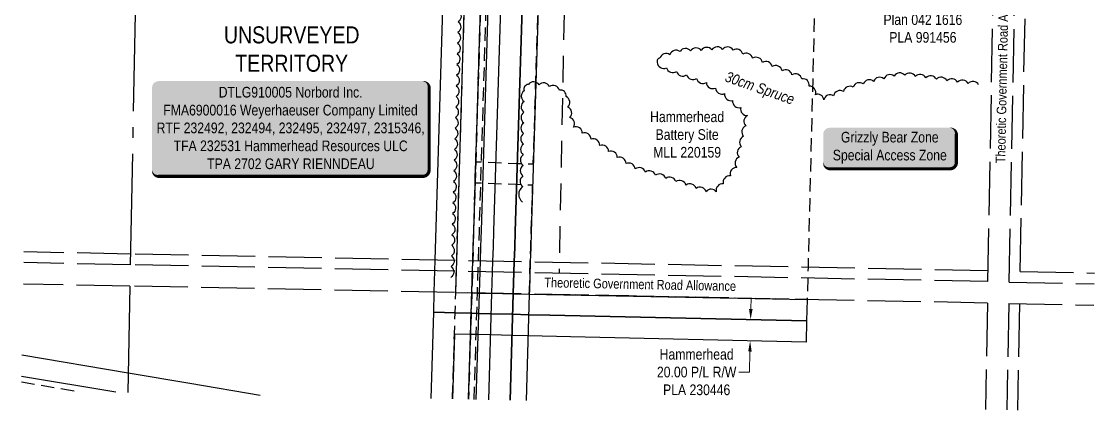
# Model space of a CAD drawing. Extents: x 411066 to 413434, y 6043286 to 6045393.
# Drawn here: x 411549 to 412556, y 6043286 to 6043664 of the extents above; entities that cross this region are included whole.
import ezdxf
from ezdxf.enums import TextEntityAlignment as Align

# ---------------------------------------------------------------- set-up
doc = ezdxf.new("R2010")
doc.units = 0
doc.header["$LTSCALE"] = 5
doc.header["$PDSIZE"] = 0.5
for name, pattern in [('0', [1, 1, 0]), ('foc-ACCESSROAD', [3.75, 2.5, -1.25]), ('foc-LSD', [8, 5, -3]), ('foc-QUARTERLINE', [33, 25, -3, 2, -3]), ('foc-UNSURVEYED', [12.5, 10, -2.5])]:
    doc.linetypes.add(name, pattern=pattern)
doc.layers.get('Defpoints').update_dxf_attribs({"color": 9})
for name, color, linetype in [('AS-WILDLIFE-BLOCK', 131, 'Continuous'), ('DETAIL-T', 7, 'Continuous'), ('F-AR', 190, 'foc-ACCESSROAD'), ('F-RW', 190, 'Continuous'), ('F-WS', 190, 'foc-ACCESSROAD'), ('L-QSEC', 8, 'foc-QUARTERLINE'), ('L-ROAD-T', 7, 'Continuous'), ('L-SECTION-LSD', 7, 'foc-LSD'), ('L-UNS-T', 3, 'Continuous'), ('L-USEC', 7, 'foc-UNSURVEYED'), ('T-BUSH', 110, '0'), ('T-BUSH-T', 110, 'Continuous')]:
    doc.layers.add(name, color=color, linetype=linetype)
doc.layers.add('F-RW-T', color=190, linetype='Continuous', lineweight=9)
doc.layers.add('F-WS-T', color=190, linetype='Continuous', lineweight=9)
doc.styles.add('80', font='', dxfattribs={"height": 10})
doc.styles.add('80CG', font='', dxfattribs={"height": 10})
doc.styles.add('80L', font='', dxfattribs={"height": 10})
doc.styles.add('80LS', font='', dxfattribs={"height": 10})
doc.styles.get('80').set_extended_font_data('Arial Narrow')
doc.styles.get('80CG').set_extended_font_data('Arial Narrow')
doc.styles.get('80L').set_extended_font_data('Arial Narrow')
doc.styles.get('80LS').set_extended_font_data('Arial Narrow', italic=True)
doc.dimstyles.new('Compass 5 000', dxfattribs={"dimscale": 5, "dimtxt": 9, "dimasz": 2, "dimexe": 0.2, "dimexo": 0.0625, "dimgap": 0.5, "dimtad": 0, "dimtih": 1, "dimtoh": 1, "dimzin": 0, "dimdsep": 46, "dimtxsty": '80CG', "dimcen": 0.1, "dimse1": 1, "dimse2": 1, "dimclrd": 256, "dimclrt": 256, "dimaunit": 1, "dimadec": 4, "dimazin": 0, "dimtfac": 0.06, "dimtofl": 0, "dimtmove": 0, "dimatfit": 1, "dimfxl": 0.2, "dimtolj": 1, "dimtzin": 0, "dimlwd": -1, "dimarcsym": 0})

# ---------------------------------------------------------------- blocks, each defined once
blk = doc.blocks.new('*U20')
h = blk.add_hatch(color=255)
edge = h.paths.add_edge_path()
edge.add_line((-124, -45.5), (124, -45.5))
edge.add_arc((124, -39.5), 6, 270, 360)
edge.add_line((130, -39.5), (130, 38))
edge.add_arc((124, 38), 6, 0, 90)
edge.add_line((124, 44), (-124, 44))
edge.add_arc((-124, 38), 6, 90, 180)
edge.add_line((-130, 38), (-130, -39.5))
edge.add_arc((-124, -39.5), 6, 180, 270)
at = {"color": 44, "flags": 128}
blk.add_lwpolyline([(-124, -45.5, 3, 3, 0), (124, -45.5, 3, 3, 0.414214), (130, -39.5, 3, 3, 0), (130, 38, 3, 0, 0.414214), (124, 44, 0, 0, 0), (-124, 44, 0, 0, 0.414214), (-130, 38, 0, 0, 0), (-130, -39.5, 0, 3, 0.414214)], format="xyseb", close=True, dxfattribs=at)
at = {"color": 44, "style": '80'}
blk.add_attdef('ENTER_TEXT_001', (-36, -5), '', height=10, dxfattribs=at)
blk = doc.blocks.new('*D21')
at = {"layer": 'Defpoints', "color": 0, "transparency": 16777216}
for p in [(412112.6, 6043386.8), (412112.2, 6043366.7), (412232.6, 6043364.1)]:
    blk.add_point(p, dxfattribs=at)
at = {"layer": 'F-RW-T', "transparency": 16777216}
for p, q in [((412233.2, 6043394.2), (412233.4, 6043404.2)), ((412232.3, 6043354.1), (412231.9, 6043334.8)), ((412231.9, 6043334.8), (412221.9, 6043334.8))]:
    blk.add_line(p, q, dxfattribs=at)
for points in [[(412231.5, 6043394.2), (412234.9, 6043394.1), (412233, 6043384.2)], [(412230.7, 6043354.2), (412234, 6043354.1), (412232.6, 6043364.1)]]:
    blk.add_solid(points, dxfattribs=at)
at = {"layer": 'F-RW-T', "transparency": 16777216, "insert": (412182.4, 6043334.8), "char_height": 10, "attachment_point": 5, "style": '80CG'}
blk.add_mtext('\\A1;Hammerhead\\P20.00 P/L R/W\\PPLA 230446', dxfattribs=at)
blk = doc.blocks.new('*D26')
at = {"layer": 'Defpoints', "color": 0, "transparency": 16777216}
for p in [(412327.9, 6043755.4), (412446.5, 6043751), (412327.4, 6043740.7)]:
    blk.add_point(p, dxfattribs=at)
at = {"layer": 'F-RW-T', "transparency": 16777216}
for p, q in [((412446.9, 6043761), (412447.2, 6043771)), ((412445.6, 6043726.3), (412443.7, 6043674.1)), ((412443.7, 6043674.1), (412433.7, 6043674.1))]:
    blk.add_line(p, q, dxfattribs=at)
for points in [[(412445.2, 6043761.1), (412448.5, 6043761), (412446.5, 6043751)], [(412443.9, 6043726.4), (412447.3, 6043726.3), (412446, 6043736.3)]]:
    blk.add_solid(points, dxfattribs=at)
at = {"layer": 'F-RW-T', "transparency": 16777216, "insert": (412394.6, 6043674.1), "char_height": 10, "attachment_point": 5, "style": '80CG'}
blk.add_mtext('\\A1;CNRL \\P15.00 P/L R/W\\PPlan 042 1616\\PPLA 991456', dxfattribs=at)
blk = doc.blocks.new('*U34')
h = blk.add_hatch(color=255)
edge = h.paths.add_edge_path()
edge.add_line((-56.5, -20), (56.5, -20))
edge.add_arc((56.5, -14), 6, 270, 360)
edge.add_line((62.5, -14), (62.5, 12.5))
edge.add_arc((56.5, 12.5), 6, 0, 90)
edge.add_line((56.5, 18.5), (-56.5, 18.5))
edge.add_arc((-56.5, 12.5), 6, 90, 180)
edge.add_line((-62.5, 12.5), (-62.5, -14))
edge.add_arc((-56.5, -14), 6, 180, 270)
at = {"color": 131, "flags": 128}
blk.add_lwpolyline([(-56.5, -20, 3, 3, 0), (56.5, -20, 3, 3, 0.414214), (62.5, -14, 3, 3, 0), (62.5, 12.5, 3, 0, 0.414214), (56.5, 18.5, 0, 0, 0), (-56.5, 18.5, 0, 0, 0.414214), (-62.5, 12.5, 0, 0, 0), (-62.5, -14, 0, 3, 0.414214)], format="xyseb", close=True, dxfattribs=at)
at = {"color": 131, "style": '80'}
blk.add_attdef('ENTER_TEXT_001', (-36, -5), '', height=10, dxfattribs=at)

msp = doc.modelspace()

# ---------------------------------------------------------------- linework, layer by layer
at = {"layer": 'F-AR', "flags": 128}
for points in [[(411953.401, 6043309.581), (411955.243, 6043370.559), (411955.819, 6043390.529), (411956.492, 6043409.479), (411957.31, 6043439.63), (411966.569, 6043740.428), (411966.153, 6043740.868), (411956.881, 6043750.663), (411957.471, 6043770.028), (411959.561, 6043850.497), (411969.345, 6043859.759), (411969.812, 6043860.201), (411979.22, 6044233.542), (411981.716, 6044333.486)], [(411968.414, 6043309.285), (411971.469, 6043409.182), (411972.391, 6043439.332), (411972.81, 6043453.045), (411973.268, 6043468.032), (411980.906, 6043717.815), (411981.363, 6043732.801), (411982.438, 6043767.981), (411982.824, 6043783.033), (411994.196, 6044233.246), (411996.721, 6044333.19)], [(411996.722, 6044333.19), (411994.2, 6044233.246), (411986.86, 6043942.753), (411985.973, 6043907.616), (411983.538, 6043811.219), (411976.551, 6043811.401), (411976.024, 6043791.416), (411983.03, 6043791.234), (411982.821, 6043783.033), (411982.467, 6043769.322), (411982.431, 6043767.981), (411981.358, 6043732.852), (411980.899, 6043717.815), (411980.606, 6043708.219), (411975.233, 6043532.306), (411974.622, 6043512.317), (411973.27, 6043468.032), (411972.813, 6043453.045), (411972.401, 6043439.332), (411971.469, 6043409.182), (411970.889, 6043390.132), (411970.281, 6043370.176), (411968.421, 6043309.285)], [(412001.715, 6044333.091), (411999.19, 6044233.148), (411987.814, 6043782.839), (411987.434, 6043767.832), (411986.359, 6043732.648), (411985.9, 6043717.662), (411978.263, 6043467.879), (411977.805, 6043452.893), (411977.387, 6043439.233), (411976.465, 6043409.083), (411973.411, 6043309.187)], [(411549.079, 6043325.663), (411603.298, 6043316.489)]]:
    msp.add_lwpolyline(points, dxfattribs=at)
at = {"layer": 'F-RW', "flags": 128}
for points in [[(411968.414, 6043309.285), (411971.469, 6043409.182), (411972.391, 6043439.332), (411972.81, 6043453.045), (411973.268, 6043468.032), (411980.906, 6043717.815), (411981.363, 6043732.801), (411982.438, 6043767.981), (411982.824, 6043783.033), (411994.196, 6044233.246), (411996.721, 6044333.19)], [(412003.722, 6044333.052), (412001.195, 6044233.108), (411989.809, 6043782.766), (411989.425, 6043767.773), (411988.969, 6043752.822), (411988.35, 6043732.587), (411987.892, 6043717.602), (411980.254, 6043467.819), (411979.796, 6043452.832), (411979.379, 6043439.194), (411978.457, 6043409.044), (411975.397, 6043309.147)], [(411987.381, 6043308.911), (411990.439, 6043408.807), (411991.363, 6043438.957), (411991.776, 6043452.466), (411992.235, 6043467.453), (411999.883, 6043717.235), (412000.342, 6043732.221), (412000.961, 6043752.414), (412001.418, 6043767.365), (412013.162, 6044232.872), (412015.684, 6044332.815)], [(412035.678, 6044332.421), (412033.157, 6044232.477), (412021.403, 6043766.635), (412020.946, 6043751.694), (412020.331, 6043731.611), (412019.872, 6043716.626), (412012.224, 6043466.843), (412011.765, 6043451.856), (412011.358, 6043438.562), (412010.435, 6043408.412), (412007.376, 6043308.516)], [(412007.376, 6043308.516), (412010.435, 6043408.412), (412011.358, 6043438.562), (412011.765, 6043451.856), (412012.224, 6043466.843), (412019.872, 6043716.626), (412020.331, 6043731.611), (412020.946, 6043751.694), (412021.403, 6043766.635), (412033.157, 6044232.477), (412035.678, 6044332.421)], [(412050.669, 6044332.124), (412048.147, 6044232.18), (412036.387, 6043766.075), (412035.929, 6043751.15), (412035.32, 6043731.154), (412034.861, 6043716.168), (412027.21, 6043466.386), (412026.752, 6043451.399), (412026.349, 6043438.267), (412025.528, 6043411.436), (412025.426, 6043408.117), (412022.368, 6043308.221)], [(411966.991, 6043769.156), (411957.229, 6043439.632), (411956.333, 6043409.482), (411971.469, 6043409.182), (411976.466, 6043409.084), (411978.457, 6043409.044), (411990.439, 6043408.808), (412010.435, 6043408.413), (412025.426, 6043408.117), (412286.097, 6043402.98), (412285.588, 6043382.998), (412044.828, 6043388.195), (412024.832, 6043388.704), (412009.844, 6043389.099), (411989.852, 6043389.626), (411977.872, 6043389.943), (411975.882, 6043389.995), (411970.886, 6043390.127), (411955.772, 6043390.527), (411935.789, 6043391.055), (411936.347, 6043409.876), (411937.254, 6043440.026), (411947.14, 6043768.883)], [(411933.33, 6043309.977), (411935.789, 6043391.055), (411955.772, 6043390.54), (411970.887, 6043390.155), (411975.883, 6043390.029), (411977.873, 6043389.979), (411989.853, 6043389.66), (412009.845, 6043389.136), (412024.833, 6043388.737), (412044.811, 6043388.234), (412285.588, 6043382.998), (412285.078, 6043363.014), (412064.166, 6043367.78), (412024.223, 6043368.8), (412009.234, 6043369.182), (411989.242, 6043369.693), (411977.261, 6043369.998), (411975.272, 6043370.049), (411970.276, 6043370.177), (411955.18, 6043370.562), (411953.367, 6043309.582)], [(411549.569, 6043351.021), (411649.219, 6043334.146), (411707.131, 6043324.337), (411773.016, 6043313.14)], [(411637.616, 6043315.812), (411549.178, 6043330.769)]]:
    msp.add_lwpolyline(points, dxfattribs=at)
at = {"layer": 'F-WS', "flags": 128}
msp.add_lwpolyline([(412294.567, 6043741.85), (412286.851, 6043433.133), (412286.097, 6043402.98), (412025.426, 6043408.117), (412025.529, 6043411.436), (412026.352, 6043438.267), (412026.753, 6043451.399), (412027.212, 6043466.386), (412028.557, 6043510.259), (412013.571, 6043510.831), (411993.587, 6043511.593), (411981.606, 6043512.05), (411979.616, 6043512.126), (411974.622, 6043512.317), (411975.233, 6043532.306), (411980.228, 6043532.116), (411982.218, 6043532.04), (411994.199, 6043531.583), (412014.183, 6043530.82), (412029.166, 6043530.249), (412034.553, 6043706.16), (412019.569, 6043706.732), (411999.585, 6043707.495), (411987.596, 6043707.952), (411985.606, 6043708.028), (411980.612, 6043708.218), (411980.904, 6043717.815), (411981.366, 6043733.003), (411986.366, 6043732.894), (411988.358, 6043732.849), (412000.346, 6043732.353), (412020.332, 6043731.649), (412035.321, 6043731.154), (412035.929, 6043751.145), (412294.567, 6043741.85)], close=True, dxfattribs=at)
at = {"layer": 'L-QSEC'}
for p, q in [((411665.952, 6044199.757), (411651.18, 6043435.631)), ((411650.791, 6043415.527), (411648.859, 6043315.59))]:
    msp.add_line(p, q, dxfattribs=at)
at = {"layer": 'L-SECTION-LSD'}
msp.add_line((412068.81, 6044231.79), (412053.351, 6043427.696), dxfattribs=at)
at = {"layer": 'L-USEC'}
for p, q in [((412455.492, 6043419.761), (412463.193, 6043821.803)), ((412475.595, 6043419.365), (412483.298, 6043821.417)), ((412485.845, 6043429.223), (412493.354, 6043821.225)), ((411651.387, 6043445.687), (411551.438, 6043447.659)), ((412455.684, 6043429.818), (411651.387, 6043445.687)), ((411651.188, 6043435.631), (411551.243, 6043437.602)), ((412455.492, 6043419.761), (411651.188, 6043435.631)), ((412485.845, 6043429.223), (412555.62, 6043427.847)), ((411650.792, 6043415.527), (411550.855, 6043417.498)), ((412455.106, 6043399.657), (411650.792, 6043415.527)), ((412475.595, 6043419.365), (412555.427, 6043417.79)), ((412455.106, 6043399.657), (412453.192, 6043299.721)), ((412475.211, 6043399.272), (412473.296, 6043299.324)), ((412475.21, 6043399.261), (412555.042, 6043397.685)), ((412485.267, 6043399.08), (412483.353, 6043299.143))]:
    msp.add_line(p, q, dxfattribs=at)
at = {"layer": 'L-USEC', "flags": 128}
msp.add_lwpolyline([(412475.788, 6043429.422), (412475.788, 6043429.422)], dxfattribs=at)
at = {"layer": 'L-USEC'}
for points in [[(412475.211, 6043399.272), (412475.211, 6043399.272)], [(412485.267, 6043399.079), (412485.267, 6043399.079)]]:
    msp.add_lwpolyline(points, dxfattribs=at)
at = {"layer": 'T-BUSH', "linetype": 'Continuous', "flags": 128}
for points in [[(411958.991, 6043673.682, -0.52056705), (411958.701, 6043663.69, -0.52056705), (411958.412, 6043653.699, -0.52056705), (411958.123, 6043643.707, -0.52056705), (411957.834, 6043633.716, -0.52056705), (411957.545, 6043623.724, -0.52056705), (411957.256, 6043613.733, -0.52056705), (411956.967, 6043603.742, -0.52056705), (411956.678, 6043593.75, -0.52056705), (411956.389, 6043583.759, -0.52056705), (411956.1, 6043573.767, -0.52056705), (411955.811, 6043563.776, -0.52056705), (411955.522, 6043553.784, -0.52056705), (411955.233, 6043543.793, -0.52056705), (411954.944, 6043533.801, -0.52056705), (411954.655, 6043523.81, -0.52056705), (411954.366, 6043513.818, -0.52056705), (411954.077, 6043503.827, -0.52056705), (411953.788, 6043493.836, -0.52056705), (411953.499, 6043483.844, -0.52056705), (411953.21, 6043473.853, -0.52056705), (411952.921, 6043463.861, -0.52056705), (411952.632, 6043453.87, -0.52056705), (411952.343, 6043443.878, -0.52056705), (411952.053, 6043433.887, -0.52056705), (411951.753, 6043423.496, -0.52056705)], [(412446.923, 6043604.469, 0.52056705), (412437.015, 6043605.789, 0.52056705), (412427.106, 6043607.109, 0.52056705), (412417.198, 6043608.429, 0.52056705), (412407.29, 6043609.749, 0.52056705), (412397.382, 6043611.069, 0.52056705), (412387.474, 6043612.39, 0.52056705), (412377.566, 6043613.71, 0.52056705), (412367.79, 6043612.769, 0.52056705), (412358.104, 6043610.302, 0.52056705), (412348.418, 6043607.835, 0.52056705), (412338.731, 6043605.367, 0.52056705), (412329.25, 6043602.298, 0.52056705), (412320.075, 6043598.333, 0.52056705), (412310.899, 6043594.368, 0.52056705), (412301.689, 6043590.501, 0.52056705), (412293.765, 6043595.278, 0.52056705), (412287.953, 6043603.41, 0.52056705), (412281.015, 6043610.132, 0.52056705), (412271.799, 6043614.004, 0.52056705), (412262.584, 6043617.876, 0.52056705), (412253.369, 6043621.748, 0.52056705), (412244.154, 6043625.62, 0.52056705), (412234.938, 6043629.492, 0.52056705), (412225.723, 6043633.364, 0.52056705), (412216.508, 6043637.236, 0.52056705), (412206.73, 6043637.905, 0.52056705), (412196.747, 6043637.406, 0.52056705), (412186.764, 6043636.908, 0.52056705), (412176.78, 6043636.409, 0.52056705), (412166.797, 6043635.91, 0.52056705), (412157.302, 6043632.814, 0.52056705), (412147.819, 6043629.655, 0.52056705), (412145.504, 6043625.632, 0.52056705), (412154.058, 6043620.502, 0.52056705), (412163.497, 6043617.212, 0.52056705), (412172.935, 6043613.922, 0.52056705), (412182.374, 6043610.632, 0.52056705), (412191.521, 6043606.713, 0.52056705), (412200.061, 6043601.519, 0.52056705), (412208.595, 6043596.315, 0.52056705), (412216.162, 6043589.786, 0.52056705), (412223.707, 6043583.23, 0.52056705), (412230.126, 6043575.857, 0.52056705), (412228.462, 6043566.047, 0.52056705), (412226.366, 6043556.274, 0.52056705), (412224.27, 6043546.5, 0.52056705), (412222.174, 6043536.727, 0.52056705), (412220.07, 6043526.955, 0.52056705), (412214.006, 6043519.103, 0.52056705), (412207.421, 6043511.583, 0.52056705), (412200.791, 6043504.107, 0.52056705), (412191.368, 6043504.189, 0.52056705), (412181.885, 6043507.348, 0.52056705), (412172.402, 6043510.507, 0.52056705), (412162.918, 6043513.665, 0.52056705), (412153.39, 6043516.686, 0.52056705), (412143.845, 6043519.653, 0.52056705), (412134.3, 6043522.621, 0.52056705), (412124.755, 6043525.588, 0.52056705), (412116.184, 6043530.579, 0.52056705), (412107.981, 6043536.291, 0.52056705), (412099.779, 6043542.004, 0.52056705), (412091.577, 6043547.717, 0.52056705), (412083.374, 6043553.429, 0.52056705), (412075.172, 6043559.142, 0.52056705), (412066.97, 6043564.855, 0.52056705), (412063.442, 6043573.846, 0.52056705), (412061.675, 6043583.685, 0.52056705), (412059.908, 6043593.523, 0.52056705), (412053.71, 6043599.608, 0.52056705), (412044.296, 6043602.967, 0.52056705), (412034.56, 6043604.623, 0.52056705), (412024.569, 6043604.935, 0.52056705), (412020.609, 6043598.936, 0.52056705), (412020.467, 6043588.941, 0.52056705), (412020.326, 6043578.946, 0.52056705), (412020.184, 6043568.952, 0.52056705), (412020.042, 6043558.957, 0.52056705), (412019.9, 6043548.962, 0.52056705), (412019.758, 6043538.968, 0.52056705), (412019.616, 6043528.973, 0.52056705), (412019.474, 6043518.979, 0.52056705), (412019.332, 6043508.984, 0.52056705), (412019.127, 6043494.521, 0.52056705)]]:
    msp.add_lwpolyline(points, format="xyb", dxfattribs=at)

# ---------------------------------------------------------------- block references
at = {"layer": 'AS-WILDLIFE-BLOCK'}
ref = msp.add_blockref('*U34', (412363.591, 6043545.731), dxfattribs=dict(at, xscale=0.9995626900000016, yscale=0.9995626900000016, zscale=0.9995626900000016))
ref.add_attrib('ENTER_TEXT_001', 'Grizzly Bear Zone', (412317.7, 6043550.45), dxfattribs={"layer": '0', "color": 131, "height": 9.99563, "style": '80'})
ref.add_attrib('ENTER_TEXT_002', 'Special Access Zone', (412310.112, 6043533.614), dxfattribs={"layer": '0', "color": 131, "height": 9.99563, "style": '80'})
at = {"layer": 'DETAIL-T', "color": 3}
ref = msp.add_blockref('*U20', (411801.518, 6043564.07), dxfattribs=dict(at, xscale=0.9995626900000023, yscale=0.9995626900000023, zscale=0.9995626900000023))
ref.add_attrib('ENTER_TEXT_001', 'DTLG910005 Norbord Inc.', (411734.109, 6043592.674), dxfattribs={"layer": '0', "color": 44, "height": 9.99563, "style": '80'})
ref.add_attrib('ENTER_TEXT_002', 'FMA6900016 Weyerhaeuser Company Limited', (411682.116, 6043575.838), dxfattribs={"layer": '0', "color": 44, "height": 9.99563, "style": '80'})
ref.add_attrib('ENTER_TEXT_003', 'RTF 232492, 232494, 232495, 232497, 2315346,', (411675.823, 6043559.137), dxfattribs={"layer": '0', "color": 44, "height": 9.99563, "style": '80'})
ref.add_attrib('ENTER_TEXT_004', 'TFA 232531 Hammerhead Resources ULC', (411691.829, 6043542.301), dxfattribs={"layer": '0', "color": 44, "height": 9.99563, "style": '80'})
ref.add_attrib('ENTER_TEXT_005', 'TPA 2702 GARY RIENNDEAU', (411723.268, 6043525.464), dxfattribs={"layer": '0', "color": 44, "height": 9.99563, "style": '80'})

# ---------------------------------------------------------------- texts
at = {"layer": 'F-WS-T', "insert": (412173.469, 6043557.837), "char_height": 10, "attachment_point": 5, "style": '80CG'}
msp.add_mtext('\\A1;Hammerhead\\PBattery Site\\PMLL 220159', dxfattribs=at)
at = {"layer": 'L-ROAD-T', "style": '80L'}
for rotation, p in [(88.902541, (412469.094, 6043620.844)), (358.869688, (412129.438, 6043417.262))]:
    msp.add_text('Theoretic Government Road Allowance', height=8.99606, rotation=rotation, dxfattribs=at).set_placement(p, align=Align.MIDDLE_CENTER)
at = {"layer": 'L-UNS-T', "color": 3, "insert": (411802.564, 6043638.079), "char_height": 15.99291, "attachment_point": 5, "style": '80L'}
msp.add_mtext_dynamic_manual_height_columns('UNSURVEYED TERRITORY', width=126.35775, gutter_width=47.479, heights=[0], dxfattribs=at)
at = {"layer": 'T-BUSH-T', "insert": (412189.037, 6043625.399), "char_height": 9.99544, "attachment_point": 1, "rotation": 340.70746, "style": '80LS'}
msp.add_mtext_dynamic_manual_height_columns('\\pi23.84363;30cm Spruce', width=114.23944, gutter_width=49.977, heights=[0], dxfattribs=at)

# ---------------------------------------------------------------- dimensions: what is measured, and where the dimension line sits
at = {"layer": 'F-RW-T'}
for base, p1, p2, angle, text, override, picture, middle in [((412446.496, 6043751.02), (412327.371, 6043740.672), (412327.911, 6043755.374), 87.897612, 'CNRL \\P15.00 P/L R/W\\PPlan 042 1616\\PPLA 991456', {"dimtxt": 10, "dimclrd": 256, "dimclre": 256, "dimclrt": 256, "dimtfill": 0, "dimtfillclr": 256}, '*D26', (412394.585, 6043674.067)), ((412232.563, 6043364.147), (412112.626, 6043386.759), (412112.194, 6043366.744), 268.76393, 'Hammerhead\\P20.00 P/L R/W\\PPLA 230446', {"dimtxt": 10, "dimclre": 256, "dimtfillclr": 256}, '*D21', (412182.39, 6043334.793))]:
    dim = msp.add_linear_dim(base=base, p1=p1, p2=p2, angle=angle, text=text, dimstyle='Compass 5 000', override=override, dxfattribs=at)
    dim.commit()
    dim.dimension.update_dxf_attribs({"geometry": picture, "text_midpoint": middle, "dimtype": 161})

doc.saveas('drawing.dxf')
